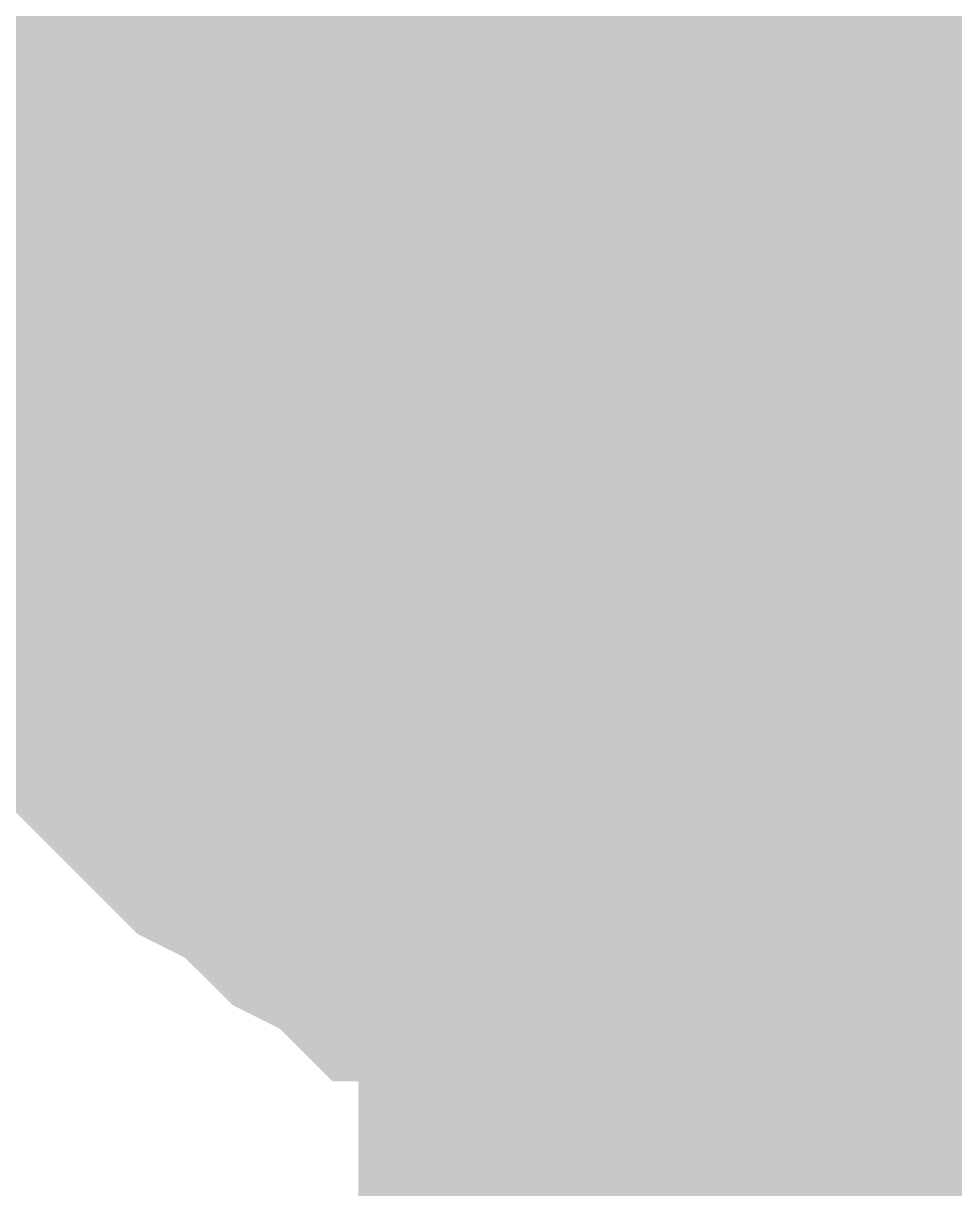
# Model space of a CAD drawing. Header units: inches. Extents: x 0 to 841, y 0 to 594.
# Drawn here: x 359.331 to 360.209, y 51.54 to 52.638 of the extents above; entities that cross this region are included whole.
import ezdxf

# ---------------------------------------------------------------- set-up
doc = ezdxf.new("R2010")
doc.units = ezdxf.units.IN
doc.layers.add('Sheet', color=255, linetype='Continuous')

msp = doc.modelspace()

# ---------------------------------------------------------------- linework, layer by layer
at = {"layer": 'Sheet'}
msp.add_lwpolyline([(359.746, 52.5, 0.508, 0.508, 1), (360.254, 52.5, 0.508, 0.508, 1)], format="xyseb", close=True, dxfattribs=at)
for points in [[(359.2576, 52.4871, 0.2997, 0.2997, 0), (359.2576, 52.532, 0.2997, 0.2997, 0), (359.2576, 52.5769, 0.2997, 0.2997, 0), (359.2576, 52.5994, 0.2997, 0.2997, 0), (359.28, 52.6443, 0.2997, 0.2997, 0), (359.28, 52.6892, 0.2997, 0.2997, 0), (359.3025, 52.7117, 0.2997, 0.2997, 0), (359.3025, 52.7566, 0.2997, 0.2997, 0), (359.3249, 52.779, 0.2997, 0.2997, 0), (359.3249, 52.824, 0.2997, 0.2997, 0)], [(359.2576, 52.4871, 0.2997, 0.2997, 0), (359.2576, 52.532, 0.2997, 0.2997, 0), (359.2576, 52.5769, 0.2997, 0.2997, 0), (359.2576, 52.5994, 0.2997, 0.2997, 0), (359.28, 52.6443, 0.2997, 0.2997, 0), (359.28, 52.6892, 0.2997, 0.2997, 0), (359.3025, 52.7117, 0.2997, 0.2997, 0), (359.3025, 52.7566, 0.2997, 0.2997, 0), (359.3249, 52.779, 0.2997, 0.2997, 0), (359.3249, 52.824, 0.2997, 0.2997, 0)], [(359.2576, 52.4871, 0.2997, 0.2997, 0), (359.2576, 52.532, 0.2997, 0.2997, 0), (359.2576, 52.5769, 0.2997, 0.2997, 0), (359.2576, 52.5994, 0.2997, 0.2997, 0), (359.28, 52.6443, 0.2997, 0.2997, 0), (359.28, 52.6892, 0.2997, 0.2997, 0), (359.3025, 52.7117, 0.2997, 0.2997, 0), (359.3025, 52.7566, 0.2997, 0.2997, 0), (359.3249, 52.779, 0.2997, 0.2997, 0), (359.3249, 52.824, 0.2997, 0.2997, 0)], [(359.5046, 52.4871, 0.2997, 0.2997, 0), (359.5046, 52.5095, 0.2997, 0.2997, 0), (359.5046, 52.532, 0.2997, 0.2997, 0), (359.5046, 52.5769, 0.2997, 0.2997, 0), (359.5046, 52.5994, 0.2997, 0.2997, 0), (359.5271, 52.6218, 0.2997, 0.2997, 0), (359.5271, 52.6443, 0.2997, 0.2997, 0), (359.5271, 52.6667, 0.2997, 0.2997, 0), (359.5495, 52.6892, 0.2997, 0.2997, 0), (359.5495, 52.7117, 0.2997, 0.2997, 0), (359.572, 52.7341, 0.2997, 0.2997, 0), (359.572, 52.7566, 0.2997, 0.2997, 0), (359.5944, 52.779, 0.2997, 0.2997, 0), (359.5944, 52.8015, 0.2997, 0.2997, 0)], [(359.5046, 52.4871, 0.2997, 0.2997, 0), (359.5046, 52.5095, 0.2997, 0.2997, 0), (359.5046, 52.532, 0.2997, 0.2997, 0), (359.5046, 52.5769, 0.2997, 0.2997, 0), (359.5046, 52.5994, 0.2997, 0.2997, 0), (359.5271, 52.6218, 0.2997, 0.2997, 0), (359.5271, 52.6443, 0.2997, 0.2997, 0), (359.5271, 52.6667, 0.2997, 0.2997, 0), (359.5495, 52.6892, 0.2997, 0.2997, 0), (359.5495, 52.7117, 0.2997, 0.2997, 0), (359.572, 52.7341, 0.2997, 0.2997, 0), (359.572, 52.7566, 0.2997, 0.2997, 0), (359.5944, 52.779, 0.2997, 0.2997, 0), (359.5944, 52.8015, 0.2997, 0.2997, 0)], [(350.0049, 52.4871, 0.7493, 0.7493, 0), (360.0211, 52.4871, 0.7493, 0.7493, 0), (365.0068, 52.4871, 0.7493, 0.7493, 0)], [(360.0211, 52.4871, 0.7493, 0.7493, 0), (360.0211, 46.9846, 0.7493, 0.7493, 0)], [(359.5046, 52.4871, 0.0991, 0.0991, 0), (359.5046, 52.5095, 0.0991, 0.0991, 0), (359.5046, 52.532, 0.0991, 0.0991, 0), (359.5046, 52.5769, 0.0991, 0.0991, 0), (359.5046, 52.5994, 0.0991, 0.0991, 0), (359.5271, 52.6218, 0.0991, 0.0991, 0), (359.5271, 52.6443, 0.0991, 0.0991, 0), (359.5271, 52.6667, 0.0991, 0.0991, 0), (359.5495, 52.6892, 0.0991, 0.0991, 0)], [(359.5046, 52.4871, 0.0991, 0.0991, 0), (359.5046, 52.5095, 0.0991, 0.0991, 0), (359.5046, 52.532, 0.0991, 0.0991, 0), (359.5046, 52.5769, 0.0991, 0.0991, 0), (359.5046, 52.5994, 0.0991, 0.0991, 0), (359.5271, 52.6218, 0.0991, 0.0991, 0), (359.5271, 52.6443, 0.0991, 0.0991, 0), (359.5271, 52.6667, 0.0991, 0.0991, 0), (359.5495, 52.6892, 0.0991, 0.0991, 0)], [(360.0211, 51.7235, 0.2997, 0.2997, 0), (359.9762, 51.7235, 0.2997, 0.2997, 0), (359.9313, 51.7235, 0.2997, 0.2997, 0), (359.9088, 51.7235, 0.2997, 0.2997, 0), (359.8639, 51.7459, 0.2997, 0.2997, 0), (359.819, 51.7459, 0.2997, 0.2997, 0), (359.7965, 51.7684, 0.2997, 0.2997, 0), (359.7516, 51.7684, 0.2997, 0.2997, 0), (359.7292, 51.7908, 0.2997, 0.2997, 0), (359.6843, 51.7908, 0.2997, 0.2997, 0), (359.6618, 51.8133, 0.2997, 0.2997, 0), (359.6169, 51.8358, 0.2997, 0.2997, 0), (359.5944, 51.8582, 0.2997, 0.2997, 0), (359.572, 51.8807, 0.2997, 0.2997, 0), (359.5271, 51.9031, 0.2997, 0.2997, 0), (359.5046, 51.9256, 0.2997, 0.2997, 0), (359.4821, 51.948, 0.2997, 0.2997, 0), (359.4597, 51.9705, 0.2997, 0.2997, 0), (359.4372, 51.993, 0.2997, 0.2997, 0), (359.4148, 52.0379, 0.2997, 0.2997, 0), (359.3923, 52.0603, 0.2997, 0.2997, 0), (359.3698, 52.0828, 0.2997, 0.2997, 0), (359.3474, 52.1277, 0.2997, 0.2997, 0), (359.3249, 52.1502, 0.2997, 0.2997, 0), (359.3249, 52.1951, 0.2997, 0.2997, 0), (359.3025, 52.2176, 0.2997, 0.2997, 0), (359.3025, 52.2625, 0.2997, 0.2997, 0), (359.28, 52.2849, 0.2997, 0.2997, 0), (359.28, 52.3299, 0.2997, 0.2997, 0), (359.2576, 52.3748, 0.2997, 0.2997, 0), (359.2576, 52.3972, 0.2997, 0.2997, 0), (359.2576, 52.4422, 0.2997, 0.2997, 0), (359.2576, 52.4871, 0.2997, 0.2997, 0)], [(359.2576, 52.4871, 0.2997, 0.2997, 0), (359.2576, 52.4871, 0.2997, 0.2997, 0)], [(360.0211, 51.7235, 0.2997, 0.2997, 0), (359.9762, 51.7235, 0.2997, 0.2997, 0), (359.9313, 51.7235, 0.2997, 0.2997, 0), (359.9088, 51.7235, 0.2997, 0.2997, 0), (359.8639, 51.7459, 0.2997, 0.2997, 0), (359.819, 51.7459, 0.2997, 0.2997, 0), (359.7965, 51.7684, 0.2997, 0.2997, 0), (359.7516, 51.7684, 0.2997, 0.2997, 0), (359.7292, 51.7908, 0.2997, 0.2997, 0), (359.6843, 51.7908, 0.2997, 0.2997, 0), (359.6618, 51.8133, 0.2997, 0.2997, 0), (359.6169, 51.8358, 0.2997, 0.2997, 0), (359.5944, 51.8582, 0.2997, 0.2997, 0), (359.572, 51.8807, 0.2997, 0.2997, 0), (359.5271, 51.9031, 0.2997, 0.2997, 0), (359.5046, 51.9256, 0.2997, 0.2997, 0), (359.4821, 51.948, 0.2997, 0.2997, 0), (359.4597, 51.9705, 0.2997, 0.2997, 0), (359.4372, 51.993, 0.2997, 0.2997, 0), (359.4148, 52.0379, 0.2997, 0.2997, 0), (359.3923, 52.0603, 0.2997, 0.2997, 0), (359.3698, 52.0828, 0.2997, 0.2997, 0), (359.3474, 52.1277, 0.2997, 0.2997, 0), (359.3249, 52.1502, 0.2997, 0.2997, 0), (359.3249, 52.1951, 0.2997, 0.2997, 0), (359.3025, 52.2176, 0.2997, 0.2997, 0), (359.3025, 52.2625, 0.2997, 0.2997, 0), (359.28, 52.2849, 0.2997, 0.2997, 0), (359.28, 52.3299, 0.2997, 0.2997, 0), (359.2576, 52.3748, 0.2997, 0.2997, 0), (359.2576, 52.3972, 0.2997, 0.2997, 0), (359.2576, 52.4422, 0.2997, 0.2997, 0), (359.2576, 52.4871, 0.2997, 0.2997, 0)], [(359.2576, 52.4871, 0.2997, 0.2997, 0), (359.2576, 52.4871, 0.2997, 0.2997, 0)], [(360.0211, 51.7235, 0.2997, 0.2997, 0), (359.9762, 51.7235, 0.2997, 0.2997, 0), (359.9313, 51.7235, 0.2997, 0.2997, 0), (359.9088, 51.7235, 0.2997, 0.2997, 0), (359.8639, 51.7459, 0.2997, 0.2997, 0), (359.819, 51.7459, 0.2997, 0.2997, 0), (359.7965, 51.7684, 0.2997, 0.2997, 0), (359.7516, 51.7684, 0.2997, 0.2997, 0), (359.7292, 51.7908, 0.2997, 0.2997, 0), (359.6843, 51.7908, 0.2997, 0.2997, 0), (359.6618, 51.8133, 0.2997, 0.2997, 0), (359.6169, 51.8358, 0.2997, 0.2997, 0), (359.5944, 51.8582, 0.2997, 0.2997, 0), (359.572, 51.8807, 0.2997, 0.2997, 0), (359.5271, 51.9031, 0.2997, 0.2997, 0), (359.5046, 51.9256, 0.2997, 0.2997, 0), (359.4821, 51.948, 0.2997, 0.2997, 0), (359.4597, 51.9705, 0.2997, 0.2997, 0), (359.4372, 51.993, 0.2997, 0.2997, 0), (359.4148, 52.0379, 0.2997, 0.2997, 0), (359.3923, 52.0603, 0.2997, 0.2997, 0), (359.3698, 52.0828, 0.2997, 0.2997, 0), (359.3474, 52.1277, 0.2997, 0.2997, 0), (359.3249, 52.1502, 0.2997, 0.2997, 0), (359.3249, 52.1951, 0.2997, 0.2997, 0), (359.3025, 52.2176, 0.2997, 0.2997, 0), (359.3025, 52.2625, 0.2997, 0.2997, 0), (359.28, 52.2849, 0.2997, 0.2997, 0), (359.28, 52.3299, 0.2997, 0.2997, 0), (359.2576, 52.3748, 0.2997, 0.2997, 0), (359.2576, 52.3972, 0.2997, 0.2997, 0), (359.2576, 52.4422, 0.2997, 0.2997, 0), (359.2576, 52.4871, 0.2997, 0.2997, 0)], [(359.2576, 52.4871, 0.2997, 0.2997, 0), (359.2576, 52.4871, 0.2997, 0.2997, 0)], [(360.0211, 51.9705, 0.2997, 0.2997, 0), (359.9987, 51.9705, 0.2997, 0.2997, 0), (359.9762, 51.9705, 0.2997, 0.2997, 0), (359.9313, 51.9705, 0.2997, 0.2997, 0), (359.9088, 51.9705, 0.2997, 0.2997, 0), (359.8864, 51.993, 0.2997, 0.2997, 0), (359.8639, 51.993, 0.2997, 0.2997, 0), (359.8415, 51.993, 0.2997, 0.2997, 0), (359.819, 52.0154, 0.2997, 0.2997, 0), (359.7965, 52.0154, 0.2997, 0.2997, 0), (359.7741, 52.0379, 0.2997, 0.2997, 0), (359.7516, 52.0379, 0.2997, 0.2997, 0), (359.7292, 52.0603, 0.2997, 0.2997, 0), (359.7067, 52.0828, 0.2997, 0.2997, 0), (359.6843, 52.0828, 0.2997, 0.2997, 0), (359.6618, 52.1053, 0.2997, 0.2997, 0), (359.6618, 52.1277, 0.2997, 0.2997, 0), (359.6393, 52.1502, 0.2997, 0.2997, 0), (359.6169, 52.1726, 0.2997, 0.2997, 0), (359.5944, 52.1951, 0.2997, 0.2997, 0), (359.5944, 52.1951, 0.2997, 0.2997, 0), (359.572, 52.2176, 0.2997, 0.2997, 0), (359.572, 52.24, 0.2997, 0.2997, 0), (359.5495, 52.2625, 0.2997, 0.2997, 0), (359.5495, 52.2849, 0.2997, 0.2997, 0), (359.5271, 52.3074, 0.2997, 0.2997, 0), (359.5271, 52.3299, 0.2997, 0.2997, 0), (359.5271, 52.3523, 0.2997, 0.2997, 0), (359.5046, 52.3972, 0.2997, 0.2997, 0), (359.5046, 52.4197, 0.2997, 0.2997, 0), (359.5046, 52.4422, 0.2997, 0.2997, 0), (359.5046, 52.4646, 0.2997, 0.2997, 0), (359.5046, 52.4871, 0.2997, 0.2997, 0)], [(359.5046, 52.4871, 0.2997, 0.2997, 0), (359.5046, 52.4871, 0.2997, 0.2997, 0)], [(360.0211, 51.9705, 0.2997, 0.2997, 0), (359.9987, 51.9705, 0.2997, 0.2997, 0), (359.9762, 51.9705, 0.2997, 0.2997, 0), (359.9313, 51.9705, 0.2997, 0.2997, 0), (359.9088, 51.9705, 0.2997, 0.2997, 0), (359.8864, 51.993, 0.2997, 0.2997, 0), (359.8639, 51.993, 0.2997, 0.2997, 0), (359.8415, 51.993, 0.2997, 0.2997, 0), (359.819, 52.0154, 0.2997, 0.2997, 0), (359.7965, 52.0154, 0.2997, 0.2997, 0), (359.7741, 52.0379, 0.2997, 0.2997, 0), (359.7516, 52.0379, 0.2997, 0.2997, 0), (359.7292, 52.0603, 0.2997, 0.2997, 0), (359.7067, 52.0828, 0.2997, 0.2997, 0), (359.6843, 52.0828, 0.2997, 0.2997, 0), (359.6618, 52.1053, 0.2997, 0.2997, 0), (359.6618, 52.1277, 0.2997, 0.2997, 0), (359.6393, 52.1502, 0.2997, 0.2997, 0), (359.6169, 52.1726, 0.2997, 0.2997, 0), (359.5944, 52.1951, 0.2997, 0.2997, 0), (359.5944, 52.1951, 0.2997, 0.2997, 0), (359.572, 52.2176, 0.2997, 0.2997, 0), (359.572, 52.24, 0.2997, 0.2997, 0), (359.5495, 52.2625, 0.2997, 0.2997, 0), (359.5495, 52.2849, 0.2997, 0.2997, 0), (359.5271, 52.3074, 0.2997, 0.2997, 0), (359.5271, 52.3299, 0.2997, 0.2997, 0), (359.5271, 52.3523, 0.2997, 0.2997, 0), (359.5046, 52.3972, 0.2997, 0.2997, 0), (359.5046, 52.4197, 0.2997, 0.2997, 0), (359.5046, 52.4422, 0.2997, 0.2997, 0), (359.5046, 52.4646, 0.2997, 0.2997, 0), (359.5046, 52.4871, 0.2997, 0.2997, 0)], [(359.5046, 52.4871, 0.2997, 0.2997, 0), (359.5046, 52.4871, 0.2997, 0.2997, 0)], [(360.0211, 47.4787, 0.2997, 0.2997, 0), (360.0211, 52.4871, 0.2997, 0.2997, 0)], [(360.0211, 51.9705, 0.0991, 0.0991, 0), (359.9987, 51.9705, 0.0991, 0.0991, 0), (359.9762, 51.9705, 0.0991, 0.0991, 0), (359.9313, 51.9705, 0.0991, 0.0991, 0), (359.9088, 51.9705, 0.0991, 0.0991, 0), (359.8864, 51.993, 0.0991, 0.0991, 0), (359.8639, 51.993, 0.0991, 0.0991, 0), (359.8415, 51.993, 0.0991, 0.0991, 0), (359.819, 52.0154, 0.0991, 0.0991, 0), (359.7965, 52.0154, 0.0991, 0.0991, 0), (359.7741, 52.0379, 0.0991, 0.0991, 0), (359.7516, 52.0379, 0.0991, 0.0991, 0), (359.7292, 52.0603, 0.0991, 0.0991, 0), (359.7067, 52.0828, 0.0991, 0.0991, 0), (359.6843, 52.0828, 0.0991, 0.0991, 0), (359.6618, 52.1053, 0.0991, 0.0991, 0), (359.6618, 52.1277, 0.0991, 0.0991, 0), (359.6393, 52.1502, 0.0991, 0.0991, 0), (359.6169, 52.1726, 0.0991, 0.0991, 0), (359.5944, 52.1951, 0.0991, 0.0991, 0), (359.5944, 52.1951, 0.0991, 0.0991, 0), (359.572, 52.2176, 0.0991, 0.0991, 0), (359.572, 52.24, 0.0991, 0.0991, 0), (359.5495, 52.2625, 0.0991, 0.0991, 0), (359.5495, 52.2849, 0.0991, 0.0991, 0), (359.5271, 52.3074, 0.0991, 0.0991, 0), (359.5271, 52.3299, 0.0991, 0.0991, 0), (359.5271, 52.3523, 0.0991, 0.0991, 0), (359.5046, 52.3972, 0.0991, 0.0991, 0), (359.5046, 52.4197, 0.0991, 0.0991, 0), (359.5046, 52.4422, 0.0991, 0.0991, 0), (359.5046, 52.4646, 0.0991, 0.0991, 0), (359.5046, 52.4871, 0.0991, 0.0991, 0)], [(359.5046, 52.4871, 0.0991, 0.0991, 0), (359.5046, 52.4871, 0.0991, 0.0991, 0)], [(360.0211, 51.9705, 0.0991, 0.0991, 0), (359.9987, 51.9705, 0.0991, 0.0991, 0), (359.9762, 51.9705, 0.0991, 0.0991, 0), (359.9313, 51.9705, 0.0991, 0.0991, 0), (359.9088, 51.9705, 0.0991, 0.0991, 0), (359.8864, 51.993, 0.0991, 0.0991, 0), (359.8639, 51.993, 0.0991, 0.0991, 0), (359.8415, 51.993, 0.0991, 0.0991, 0), (359.819, 52.0154, 0.0991, 0.0991, 0), (359.7965, 52.0154, 0.0991, 0.0991, 0), (359.7741, 52.0379, 0.0991, 0.0991, 0), (359.7516, 52.0379, 0.0991, 0.0991, 0), (359.7292, 52.0603, 0.0991, 0.0991, 0), (359.7067, 52.0828, 0.0991, 0.0991, 0), (359.6843, 52.0828, 0.0991, 0.0991, 0), (359.6618, 52.1053, 0.0991, 0.0991, 0), (359.6618, 52.1277, 0.0991, 0.0991, 0), (359.6393, 52.1502, 0.0991, 0.0991, 0), (359.6169, 52.1726, 0.0991, 0.0991, 0), (359.5944, 52.1951, 0.0991, 0.0991, 0), (359.5944, 52.1951, 0.0991, 0.0991, 0), (359.572, 52.2176, 0.0991, 0.0991, 0), (359.572, 52.24, 0.0991, 0.0991, 0), (359.5495, 52.2625, 0.0991, 0.0991, 0), (359.5495, 52.2849, 0.0991, 0.0991, 0), (359.5271, 52.3074, 0.0991, 0.0991, 0), (359.5271, 52.3299, 0.0991, 0.0991, 0), (359.5271, 52.3523, 0.0991, 0.0991, 0), (359.5046, 52.3972, 0.0991, 0.0991, 0), (359.5046, 52.4197, 0.0991, 0.0991, 0), (359.5046, 52.4422, 0.0991, 0.0991, 0), (359.5046, 52.4646, 0.0991, 0.0991, 0), (359.5046, 52.4871, 0.0991, 0.0991, 0)], [(359.5046, 52.4871, 0.0991, 0.0991, 0), (359.5046, 52.4871, 0.0991, 0.0991, 0)], [(360.0211, 51.7235, 0.0991, 0.0991, 0), (359.9762, 51.7235, 0.0991, 0.0991, 0), (359.9313, 51.7235, 0.0991, 0.0991, 0), (359.9088, 51.7235, 0.0991, 0.0991, 0), (359.8639, 51.7459, 0.0991, 0.0991, 0), (359.819, 51.7459, 0.0991, 0.0991, 0), (359.7965, 51.7684, 0.0991, 0.0991, 0), (359.7516, 51.7684, 0.0991, 0.0991, 0), (359.7292, 51.7908, 0.0991, 0.0991, 0), (359.6843, 51.7908, 0.0991, 0.0991, 0), (359.6618, 51.8133, 0.0991, 0.0991, 0), (359.6169, 51.8358, 0.0991, 0.0991, 0), (359.5944, 51.8582, 0.0991, 0.0991, 0), (359.572, 51.8807, 0.0991, 0.0991, 0), (359.5271, 51.9031, 0.0991, 0.0991, 0), (359.5046, 51.9256, 0.0991, 0.0991, 0), (359.4821, 51.948, 0.0991, 0.0991, 0), (359.4597, 51.9705, 0.0991, 0.0991, 0), (359.4372, 51.993, 0.0991, 0.0991, 0), (359.4148, 52.0379, 0.0991, 0.0991, 0), (359.3923, 52.0603, 0.0991, 0.0991, 0), (359.3698, 52.0828, 0.0991, 0.0991, 0), (359.3474, 52.1277, 0.0991, 0.0991, 0), (359.3249, 52.1502, 0.0991, 0.0991, 0), (359.3249, 52.1951, 0.0991, 0.0991, 0), (359.3025, 52.2176, 0.0991, 0.0991, 0), (359.3025, 52.2625, 0.0991, 0.0991, 0), (359.28, 52.2849, 0.0991, 0.0991, 0)], [(360.0211, 51.7235, 0.0991, 0.0991, 0), (359.9762, 51.7235, 0.0991, 0.0991, 0), (359.9313, 51.7235, 0.0991, 0.0991, 0), (359.9088, 51.7235, 0.0991, 0.0991, 0), (359.8639, 51.7459, 0.0991, 0.0991, 0), (359.819, 51.7459, 0.0991, 0.0991, 0), (359.7965, 51.7684, 0.0991, 0.0991, 0), (359.7516, 51.7684, 0.0991, 0.0991, 0), (359.7292, 51.7908, 0.0991, 0.0991, 0), (359.6843, 51.7908, 0.0991, 0.0991, 0), (359.6618, 51.8133, 0.0991, 0.0991, 0), (359.6169, 51.8358, 0.0991, 0.0991, 0), (359.5944, 51.8582, 0.0991, 0.0991, 0), (359.572, 51.8807, 0.0991, 0.0991, 0), (359.5271, 51.9031, 0.0991, 0.0991, 0), (359.5046, 51.9256, 0.0991, 0.0991, 0), (359.4821, 51.948, 0.0991, 0.0991, 0), (359.4597, 51.9705, 0.0991, 0.0991, 0), (359.4372, 51.993, 0.0991, 0.0991, 0), (359.4148, 52.0379, 0.0991, 0.0991, 0), (359.3923, 52.0603, 0.0991, 0.0991, 0), (359.3698, 52.0828, 0.0991, 0.0991, 0), (359.3474, 52.1277, 0.0991, 0.0991, 0), (359.3249, 52.1502, 0.0991, 0.0991, 0), (359.3249, 52.1951, 0.0991, 0.0991, 0), (359.3025, 52.2176, 0.0991, 0.0991, 0), (359.3025, 52.2625, 0.0991, 0.0991, 0), (359.28, 52.2849, 0.0991, 0.0991, 0)], [(360.0211, 51.7235, 0.0991, 0.0991, 0), (359.9762, 51.7235, 0.0991, 0.0991, 0), (359.9313, 51.7235, 0.0991, 0.0991, 0), (359.9088, 51.7235, 0.0991, 0.0991, 0), (359.8639, 51.7459, 0.0991, 0.0991, 0), (359.819, 51.7459, 0.0991, 0.0991, 0), (359.7965, 51.7684, 0.0991, 0.0991, 0), (359.7516, 51.7684, 0.0991, 0.0991, 0), (359.7292, 51.7908, 0.0991, 0.0991, 0), (359.6843, 51.7908, 0.0991, 0.0991, 0), (359.6618, 51.8133, 0.0991, 0.0991, 0), (359.6169, 51.8358, 0.0991, 0.0991, 0), (359.5944, 51.8582, 0.0991, 0.0991, 0), (359.572, 51.8807, 0.0991, 0.0991, 0), (359.5271, 51.9031, 0.0991, 0.0991, 0), (359.5046, 51.9256, 0.0991, 0.0991, 0), (359.4821, 51.948, 0.0991, 0.0991, 0), (359.4597, 51.9705, 0.0991, 0.0991, 0), (359.4372, 51.993, 0.0991, 0.0991, 0), (359.4148, 52.0379, 0.0991, 0.0991, 0), (359.3923, 52.0603, 0.0991, 0.0991, 0), (359.3698, 52.0828, 0.0991, 0.0991, 0), (359.3474, 52.1277, 0.0991, 0.0991, 0), (359.3249, 52.1502, 0.0991, 0.0991, 0), (359.3249, 52.1951, 0.0991, 0.0991, 0), (359.3025, 52.2176, 0.0991, 0.0991, 0), (359.3025, 52.2625, 0.0991, 0.0991, 0), (359.28, 52.2849, 0.0991, 0.0991, 0)], [(360.3804, 52.1502, 0.2997, 0.2997, 0), (360.358, 52.1277, 0.2997, 0.2997, 0), (360.358, 52.1053, 0.2997, 0.2997, 0), (360.3355, 52.0828, 0.2997, 0.2997, 0), (360.3131, 52.0828, 0.2997, 0.2997, 0), (360.2906, 52.0603, 0.2997, 0.2997, 0), (360.2682, 52.0379, 0.2997, 0.2997, 0), (360.2457, 52.0379, 0.2997, 0.2997, 0), (360.2232, 52.0154, 0.2997, 0.2997, 0), (360.2232, 52.0154, 0.2997, 0.2997, 0), (360.2008, 51.993, 0.2997, 0.2997, 0), (360.1559, 51.993, 0.2997, 0.2997, 0), (360.1334, 51.993, 0.2997, 0.2997, 0), (360.111, 51.9705, 0.2997, 0.2997, 0), (360.0885, 51.9705, 0.2997, 0.2997, 0), (360.066, 51.9705, 0.2997, 0.2997, 0), (360.0436, 51.9705, 0.2997, 0.2997, 0), (360.0211, 51.9705, 0.2997, 0.2997, 0)], [(360.3804, 52.1502, 0.2997, 0.2997, 0), (360.358, 52.1277, 0.2997, 0.2997, 0), (360.358, 52.1053, 0.2997, 0.2997, 0), (360.3355, 52.0828, 0.2997, 0.2997, 0), (360.3131, 52.0828, 0.2997, 0.2997, 0), (360.2906, 52.0603, 0.2997, 0.2997, 0), (360.2682, 52.0379, 0.2997, 0.2997, 0), (360.2457, 52.0379, 0.2997, 0.2997, 0), (360.2232, 52.0154, 0.2997, 0.2997, 0), (360.2232, 52.0154, 0.2997, 0.2997, 0), (360.2008, 51.993, 0.2997, 0.2997, 0), (360.1559, 51.993, 0.2997, 0.2997, 0), (360.1334, 51.993, 0.2997, 0.2997, 0), (360.111, 51.9705, 0.2997, 0.2997, 0), (360.0885, 51.9705, 0.2997, 0.2997, 0), (360.066, 51.9705, 0.2997, 0.2997, 0), (360.0436, 51.9705, 0.2997, 0.2997, 0), (360.0211, 51.9705, 0.2997, 0.2997, 0)], [(360.2682, 52.0379, 0.0991, 0.0991, 0), (360.2457, 52.0379, 0.0991, 0.0991, 0), (360.2232, 52.0154, 0.0991, 0.0991, 0), (360.2232, 52.0154, 0.0991, 0.0991, 0), (360.2008, 51.993, 0.0991, 0.0991, 0), (360.1559, 51.993, 0.0991, 0.0991, 0), (360.1334, 51.993, 0.0991, 0.0991, 0), (360.111, 51.9705, 0.0991, 0.0991, 0), (360.0885, 51.9705, 0.0991, 0.0991, 0), (360.066, 51.9705, 0.0991, 0.0991, 0), (360.0436, 51.9705, 0.0991, 0.0991, 0), (360.0211, 51.9705, 0.0991, 0.0991, 0)], [(360.2682, 52.0379, 0.0991, 0.0991, 0), (360.2457, 52.0379, 0.0991, 0.0991, 0), (360.2232, 52.0154, 0.0991, 0.0991, 0), (360.2232, 52.0154, 0.0991, 0.0991, 0), (360.2008, 51.993, 0.0991, 0.0991, 0), (360.1559, 51.993, 0.0991, 0.0991, 0), (360.1334, 51.993, 0.0991, 0.0991, 0), (360.111, 51.9705, 0.0991, 0.0991, 0), (360.0885, 51.9705, 0.0991, 0.0991, 0), (360.066, 51.9705, 0.0991, 0.0991, 0), (360.0436, 51.9705, 0.0991, 0.0991, 0), (360.0211, 51.9705, 0.0991, 0.0991, 0)], [(360.3804, 51.8133, 0.2997, 0.2997, 0), (360.3355, 51.7908, 0.2997, 0.2997, 0), (360.3131, 51.7908, 0.2997, 0.2997, 0), (360.2682, 51.7684, 0.2997, 0.2997, 0), (360.2457, 51.7684, 0.2997, 0.2997, 0), (360.2008, 51.7459, 0.2997, 0.2997, 0), (360.1783, 51.7459, 0.2997, 0.2997, 0), (360.1334, 51.7235, 0.2997, 0.2997, 0), (360.0885, 51.7235, 0.2997, 0.2997, 0), (360.066, 51.7235, 0.2997, 0.2997, 0), (360.0211, 51.7235, 0.2997, 0.2997, 0)], [(360.3804, 51.8133, 0.2997, 0.2997, 0), (360.3355, 51.7908, 0.2997, 0.2997, 0), (360.3131, 51.7908, 0.2997, 0.2997, 0), (360.2682, 51.7684, 0.2997, 0.2997, 0), (360.2457, 51.7684, 0.2997, 0.2997, 0), (360.2008, 51.7459, 0.2997, 0.2997, 0), (360.1783, 51.7459, 0.2997, 0.2997, 0), (360.1334, 51.7235, 0.2997, 0.2997, 0), (360.0885, 51.7235, 0.2997, 0.2997, 0), (360.066, 51.7235, 0.2997, 0.2997, 0), (360.0211, 51.7235, 0.2997, 0.2997, 0)], [(360.3804, 51.8133, 0.2997, 0.2997, 0), (360.3355, 51.7908, 0.2997, 0.2997, 0), (360.3131, 51.7908, 0.2997, 0.2997, 0), (360.2682, 51.7684, 0.2997, 0.2997, 0), (360.2457, 51.7684, 0.2997, 0.2997, 0), (360.2008, 51.7459, 0.2997, 0.2997, 0), (360.1783, 51.7459, 0.2997, 0.2997, 0), (360.1334, 51.7235, 0.2997, 0.2997, 0), (360.0885, 51.7235, 0.2997, 0.2997, 0), (360.066, 51.7235, 0.2997, 0.2997, 0), (360.0211, 51.7235, 0.2997, 0.2997, 0)], [(360.2682, 51.7684, 0.0991, 0.0991, 0), (360.2457, 51.7684, 0.0991, 0.0991, 0), (360.2008, 51.7459, 0.0991, 0.0991, 0), (360.1783, 51.7459, 0.0991, 0.0991, 0), (360.1334, 51.7235, 0.0991, 0.0991, 0), (360.0885, 51.7235, 0.0991, 0.0991, 0), (360.066, 51.7235, 0.0991, 0.0991, 0), (360.0211, 51.7235, 0.0991, 0.0991, 0)], [(360.2682, 51.7684, 0.0991, 0.0991, 0), (360.2457, 51.7684, 0.0991, 0.0991, 0), (360.2008, 51.7459, 0.0991, 0.0991, 0), (360.1783, 51.7459, 0.0991, 0.0991, 0), (360.1334, 51.7235, 0.0991, 0.0991, 0), (360.0885, 51.7235, 0.0991, 0.0991, 0), (360.066, 51.7235, 0.0991, 0.0991, 0), (360.0211, 51.7235, 0.0991, 0.0991, 0)], [(360.2682, 51.7684, 0.0991, 0.0991, 0), (360.2457, 51.7684, 0.0991, 0.0991, 0), (360.2008, 51.7459, 0.0991, 0.0991, 0), (360.1783, 51.7459, 0.0991, 0.0991, 0), (360.1334, 51.7235, 0.0991, 0.0991, 0), (360.0885, 51.7235, 0.0991, 0.0991, 0), (360.066, 51.7235, 0.0991, 0.0991, 0), (360.0211, 51.7235, 0.0991, 0.0991, 0)]]:
    msp.add_lwpolyline(points, format="xyseb", dxfattribs=at)

doc.saveas('drawing.dxf')
